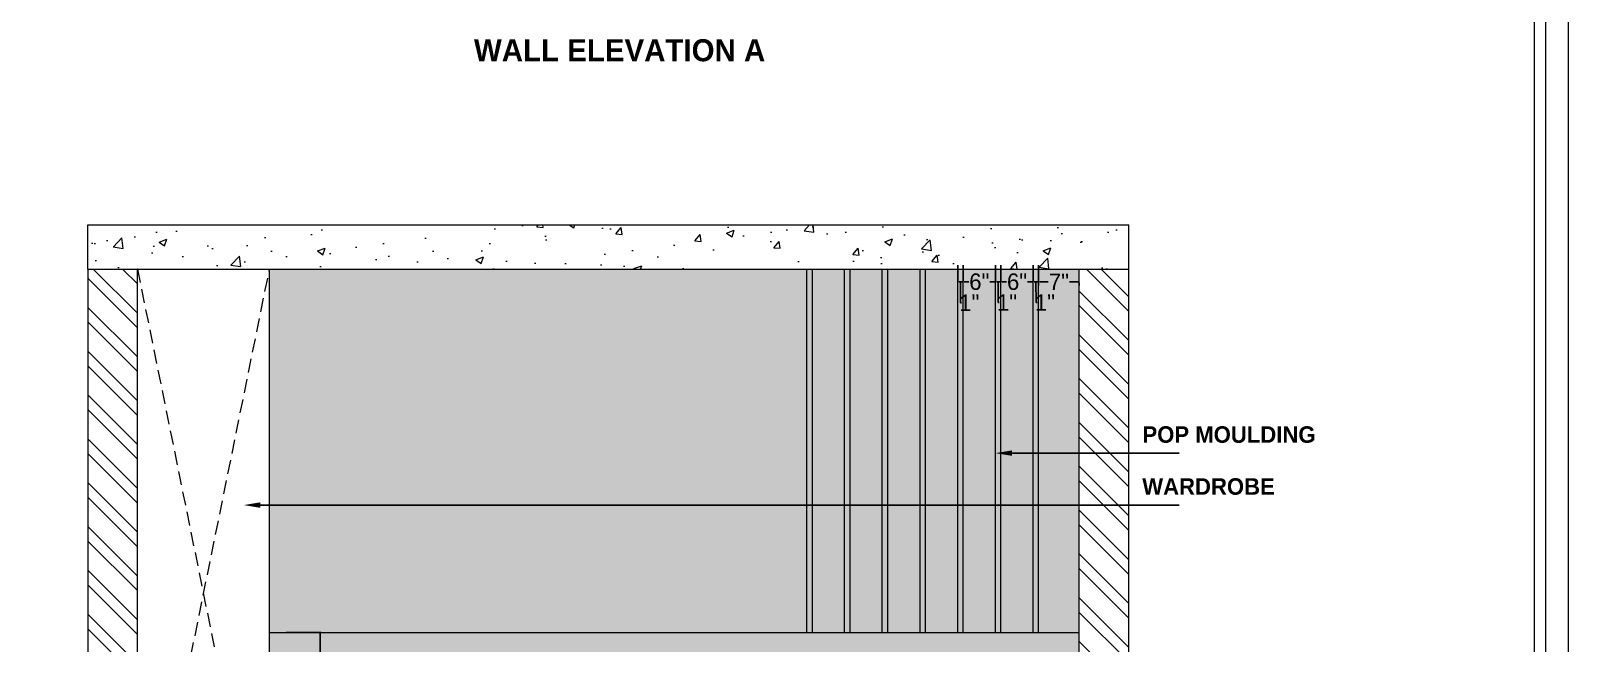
# Model space of a CAD drawing. Header units: inches. Extents: x 15448 to 46480, y -8154 to 0.
# Drawn here: x 22349.4 to 22628.6, y -5868.9 to -5757.8 of the extents above; entities that cross this region are included whole.
import ezdxf
from ezdxf import colors
from ezdxf.entities.mleader import LeaderData, LeaderLine
from ezdxf.math import Vec2, Vec3

# ---------------------------------------------------------------- set-up
doc = ezdxf.new("R2010")
doc.units = ezdxf.units.IN
doc.header["$MEASUREMENT"] = 0
doc.linetypes.add('DASHED2', pattern=[0.375, 0.25, -0.125])
doc.layers.add('furni', color=253, linetype='Continuous')
doc.layers.add('IEL-HATCH-002', color=7, linetype='Continuous')
doc.styles.add('b.k', font='verdana.ttf')
doc.styles.add('HEMI', font='stylu.ttf')
doc.styles.get("Standard").update_dxf_attribs({"font": 'arial.ttf'})
doc.dimstyles.new('STANDARD$0', dxfattribs={"dimscale": 0, "dimtxt": 6, "dimasz": 3, "dimexe": 2, "dimexo": 2, "dimgap": 0, "dimtad": 0, "dimtih": 1, "dimtoh": 1, "dimdec": 1, "dimzin": 0, "dimdsep": 46, "dimlunit": 4, "dimtxsty": 'b.k', "dimcen": 2.5, "dimclrd": 256, "dimclre": 256, "dimclrt": 256, "dimadec": 0, "dimazin": 0, "dimtfac": 1, "dimtdec": 1, "dimtofl": 0, "dimtmove": 2, "dimatfit": 2, "dimfxl": 1, "dimfrac": 2, "dimtolj": 1, "dimtzin": 0, "dimlwd": 9, "dimlwe": 9, "dimarcsym": 0})

# ---------------------------------------------------------------- blocks, each defined once
blk = doc.blocks.new('*D721')
at = {"color": 254, "lineweight": -2, "transparency": 16777216}
for p, q in [((22532.44, -5804), (22532.44, -5803.5)), ((22539.8, -5804), (22539.8, -5803.5))]:
    blk.add_line(p, q, dxfattribs=at)
at = {"color": 1, "lineweight": -2, "transparency": 16777216}
for p, q in [((22532.62, -5803.32), (22534.19, -5803.32)), ((22539.62, -5803.32), (22538.05, -5803.32))]:
    blk.add_line(p, q, dxfattribs=at)
at = {"color": 1, "transparency": 16777216}
for points in [[(22532.62, -5803.29), (22532.62, -5803.35), (22532.44, -5803.32)], [(22539.62, -5803.29), (22539.62, -5803.35), (22539.8, -5803.32)]]:
    blk.add_solid(points, dxfattribs=at)
at = {"layer": 'Defpoints', "color": 0, "transparency": 16777216}
for p in [(22532.44, -5801), (22532.44, -5803.32), (22539.8, -5801)]:
    blk.add_point(p, dxfattribs=at)
at = {"color": 1, "lineweight": 5, "transparency": 16777216, "insert": (22536.12, -5803.32), "char_height": 3, "attachment_point": 5, "style": 'HEMI'}
blk.add_mtext('\\A1;7"', dxfattribs=at)
blk = doc.blocks.new('*D722')
at = {"color": 254, "lineweight": -2, "transparency": 16777216}
for p, q in [((22525.59, -5800.32), (22525.59, -5803.14)), ((22531.44, -5800.32), (22531.44, -5803.14))]:
    blk.add_line(p, q, dxfattribs=at)
at = {"color": 1, "lineweight": -2, "transparency": 16777216}
for p, q in [((22525.77, -5803.32), (22526.6, -5803.32)), ((22531.26, -5803.32), (22530.44, -5803.32))]:
    blk.add_line(p, q, dxfattribs=at)
at = {"color": 1, "transparency": 16777216}
for points in [[(22525.77, -5803.29), (22525.77, -5803.35), (22525.59, -5803.32)], [(22531.26, -5803.29), (22531.26, -5803.35), (22531.44, -5803.32)]]:
    blk.add_solid(points, dxfattribs=at)
at = {"layer": 'Defpoints', "color": 0, "transparency": 16777216}
for p in [(22525.59, -5803.32), (22525.59, -5803.32), (22531.44, -5803.32)]:
    blk.add_point(p, dxfattribs=at)
at = {"color": 1, "lineweight": 5, "transparency": 16777216, "insert": (22528.52, -5803.32), "char_height": 3, "attachment_point": 5, "style": 'HEMI'}
blk.add_mtext('\\A1;6"', dxfattribs=at)
blk = doc.blocks.new('*D723')
at = {"color": 254, "lineweight": -2, "transparency": 16777216}
for p, q in [((22524.59, -5800.32), (22524.59, -5803.14)), ((22525.59, -5800.32), (22525.59, -5803.14))]:
    blk.add_line(p, q, dxfattribs=at)
at = {"color": 1, "lineweight": -2, "transparency": 16777216}
for p, q in [((22525.41, -5803.32), (22524.77, -5803.32)), ((22525.09, -5803.32), (22525.09, -5807.09)), ((22525.09, -5807.09), (22525.27, -5807.09))]:
    blk.add_line(p, q, dxfattribs=at)
at = {"color": 1, "transparency": 16777216}
for points in [[(22524.77, -5803.29), (22524.77, -5803.35), (22524.59, -5803.32)], [(22525.41, -5803.29), (22525.41, -5803.35), (22525.59, -5803.32)]]:
    blk.add_solid(points, dxfattribs=at)
at = {"layer": 'Defpoints', "color": 0, "transparency": 16777216}
for p in [(22524.59, -5803.32), (22524.59, -5803.32), (22525.59, -5803.32)]:
    blk.add_point(p, dxfattribs=at)
at = {"color": 1, "lineweight": 5, "transparency": 16777216, "insert": (22526.7, -5807.09), "char_height": 3, "attachment_point": 5, "style": 'HEMI'}
blk.add_mtext('\\A1;1"', dxfattribs=at)
blk = doc.blocks.new('*D724')
at = {"color": 254, "lineweight": -2, "transparency": 16777216}
for p, q in [((22518.75, -5800.32), (22518.75, -5803.14)), ((22524.59, -5800.32), (22524.59, -5803.14))]:
    blk.add_line(p, q, dxfattribs=at)
at = {"color": 1, "lineweight": -2, "transparency": 16777216}
for p, q in [((22518.93, -5803.32), (22519.75, -5803.32)), ((22524.41, -5803.32), (22523.59, -5803.32))]:
    blk.add_line(p, q, dxfattribs=at)
at = {"color": 1, "transparency": 16777216}
for points in [[(22518.93, -5803.29), (22518.93, -5803.35), (22518.75, -5803.32)], [(22524.41, -5803.29), (22524.41, -5803.35), (22524.59, -5803.32)]]:
    blk.add_solid(points, dxfattribs=at)
at = {"layer": 'Defpoints', "color": 0, "transparency": 16777216}
for p in [(22518.75, -5803.32), (22518.75, -5803.32), (22524.59, -5803.32)]:
    blk.add_point(p, dxfattribs=at)
at = {"color": 1, "lineweight": 5, "transparency": 16777216, "insert": (22521.67, -5803.32), "char_height": 3, "attachment_point": 5, "style": 'HEMI'}
blk.add_mtext('\\A1;6"', dxfattribs=at)
blk = doc.blocks.new('*D725')
at = {"color": 254, "lineweight": -2, "transparency": 16777216}
for p, q in [((22517.75, -5800.32), (22517.75, -5803.14)), ((22518.75, -5800.32), (22518.75, -5803.14))]:
    blk.add_line(p, q, dxfattribs=at)
at = {"color": 1, "lineweight": -2, "transparency": 16777216}
for p, q in [((22518.57, -5803.32), (22517.93, -5803.32)), ((22518.25, -5803.32), (22518.25, -5807.12)), ((22518.25, -5807.12), (22518.43, -5807.12))]:
    blk.add_line(p, q, dxfattribs=at)
at = {"color": 1, "transparency": 16777216}
for points in [[(22517.93, -5803.29), (22517.93, -5803.35), (22517.75, -5803.32)], [(22518.57, -5803.29), (22518.57, -5803.35), (22518.75, -5803.32)]]:
    blk.add_solid(points, dxfattribs=at)
at = {"layer": 'Defpoints', "color": 0, "transparency": 16777216}
for p in [(22517.75, -5803.32), (22517.75, -5803.32), (22518.75, -5803.32)]:
    blk.add_point(p, dxfattribs=at)
at = {"color": 1, "lineweight": 5, "transparency": 16777216, "insert": (22519.85, -5807.12), "char_height": 3, "attachment_point": 5, "style": 'HEMI'}
blk.add_mtext('\\A1;1"', dxfattribs=at)
blk = doc.blocks.new('*D713')
at = {"color": 254, "lineweight": -2, "transparency": 16777216}
for p, q in [((22531.44, -5800.32), (22531.44, -5803.14)), ((22532.44, -5800.32), (22532.44, -5803.14))]:
    blk.add_line(p, q, dxfattribs=at)
at = {"color": 1, "lineweight": -2, "transparency": 16777216}
for p, q in [((22532.26, -5803.32), (22531.62, -5803.32)), ((22531.94, -5803.32), (22531.98, -5807.09)), ((22531.98, -5807.09), (22532.16, -5807.09))]:
    blk.add_line(p, q, dxfattribs=at)
at = {"color": 1, "transparency": 16777216}
for points in [[(22531.62, -5803.29), (22531.62, -5803.35), (22531.44, -5803.32)], [(22532.26, -5803.29), (22532.26, -5803.35), (22532.44, -5803.32)]]:
    blk.add_solid(points, dxfattribs=at)
at = {"layer": 'Defpoints', "color": 0, "transparency": 16777216}
for p in [(22531.44, -5803.32), (22531.44, -5803.32), (22532.44, -5803.32)]:
    blk.add_point(p, dxfattribs=at)
at = {"color": 1, "lineweight": 5, "transparency": 16777216, "insert": (22533.58, -5807.09), "char_height": 3, "attachment_point": 5, "style": 'HEMI'}
blk.add_mtext('\\A1;1"', dxfattribs=at)
blk = doc.blocks.new('*D730')
at = {"color": 254, "lineweight": -2, "transparency": 16777216}
for p, q in [((22395.8, -5867), (22402.17, -5867)), ((22395.8, -5921), (22402.17, -5921))]:
    blk.add_line(p, q, dxfattribs=at)
at = {"color": 1, "lineweight": -2, "transparency": 16777216}
for p, q in [((22401.99, -5867.18), (22401.99, -5892.34)), ((22401.99, -5920.82), (22401.99, -5895.66))]:
    blk.add_line(p, q, dxfattribs=at)
at = {"color": 1, "transparency": 16777216}
for points in [[(22401.96, -5867.18), (22402.02, -5867.18), (22401.99, -5867)], [(22401.96, -5920.82), (22402.02, -5920.82), (22401.99, -5921)]]:
    blk.add_solid(points, dxfattribs=at)
at = {"layer": 'Defpoints', "color": 0, "transparency": 16777216}
for p in [(22392.8, -5867), (22401.99, -5867), (22392.8, -5921)]:
    blk.add_point(p, dxfattribs=at)
at = {"color": 1, "lineweight": 5, "transparency": 16777216, "insert": (22401.99, -5894), "char_height": 3, "attachment_point": 5, "style": 'HEMI'}
blk.add_mtext('\\A1;4\'-6"', dxfattribs=at)

msp = doc.modelspace()

# ---------------------------------------------------------------- hatches: boundary and pattern name
at = {"layer": 'IEL-HATCH-002', "lineweight": 5, "true_color": 0x636466, "transparency": 33554687}
h = msp.add_hatch(dxfattribs=at)
h.set_pattern_fill('AR-CONC', color=251, scale=2)
h.set_pattern_definition([(50, (2858.434, -2081.959), (14.3452037, -1.255043), [1.5, -16.5]), (355, (2858.434, -2081.96), (-2.775027, 15.043843), [1.2, -13.2]), (100.451444, (2859.629, -2082.064), (11.570177, 13.7888), [1.274804, -14.022842]), (46.1842, (2858.434, -2077.96), (21.344827, -3.310386), [2.25, -24.75]), (96.63564, (2860.212, -2078.235), (18.693239, 19.482372), [1.912207, -21.034275]), (351.18416, (2858.434, -2077.96), (18.69324, 19.482372), [1.8, -19.8]), (21, (2860.434, -2078.959), (11.938141, -8.052378), [1.5, -16.5]), (326, (2860.434, -2078.96), (4.866307, 14.503001), [1.2, -13.2]), (71.451445, (2861.428, -2079.63), (16.804448, 6.450623), [1.274804, -14.022842]), (37.5, (2858.4335, -2081.9593), (0.2431971, 6.6578771), [0, -13.04, 0, -13.4, 0, -13.25]), (7.5, (2858.4335, -2081.959), (5.2613907, 7.8882342), [0, -7.64, 0, -12.74, 0, -5.05]), (327.5, (2853.9735, -2081.9593), (10.6764487, -0.4510974), [0, -5, 0, -15.6, 0, -20.7]), (317.5, (2851.9735, -2081.959), (11.6637234, 2.0020996), [0, -6.5, 0, -10.36, 0, -14.7])])
h.paths.add_polyline_path([(22548.8, -5801), (22548.8, -5793), (22359.8, -5793), (22359.8, -5801)])
at = {"layer": 'IEL-HATCH-002', "lineweight": 5, "transparency": 33554687}
h = msp.add_hatch(dxfattribs=at)
h.set_pattern_fill('ANSI32', color=1, scale=15, angle=90)
h.set_pattern_definition([(135, (5689.7375, -2918.528), (-3.9774756, -3.9774756), []), (135, (5689.7375, -2915.8766), (-3.9774756, -3.9774756), [])])
h.paths.add_polyline_path([(22368.8, -5801), (22359.8, -5801), (22359.8, -5921), (22368.8, -5921)])
h.paths.add_polyline_path([(22548.8, -5801), (22539.8, -5801), (22539.8, -5921), (22548.8, -5921)])
at = {"layer": 'IEL-HATCH-002', "lineweight": 5, "true_color": 0xf2ebe4, "transparency": 33554687}
h = msp.add_hatch(color=7, dxfattribs=at)
h.dxf.hatch_style = 1
h.paths.add_polyline_path([(22490.36, -5801), (22392.8, -5801), (22392.8, -5867), (22490.36, -5867)])
h.paths.add_polyline_path([(22497.21, -5801), (22491.36, -5801), (22491.36, -5867), (22497.21, -5867)])
h.paths.add_polyline_path([(22504.05, -5801), (22498.21, -5801), (22498.21, -5867), (22504.05, -5867)])
h.paths.add_polyline_path([(22510.9, -5801), (22505.05, -5801), (22505.05, -5867), (22510.9, -5867)])
h.paths.add_polyline_path([(22517.75, -5801), (22511.9, -5801), (22511.9, -5867), (22517.75, -5867)])
h.paths.add_polyline_path([(22524.59, -5801), (22518.75, -5801), (22518.75, -5867), (22524.59, -5867)])
h.paths.add_polyline_path([(22531.44, -5801), (22525.59, -5801), (22525.59, -5867), (22531.44, -5867)])
h.paths.add_polyline_path([(22539.8, -5801), (22532.44, -5801), (22532.44, -5867), (22539.8, -5867)])
h = msp.add_hatch(color=7, dxfattribs=at)
h.dxf.hatch_style = 1
h.paths.add_polyline_path([(22491.36, -5801), (22490.36, -5801), (22490.36, -5867), (22491.36, -5867)])
h.paths.add_polyline_path([(22498.21, -5801), (22497.21, -5801), (22497.21, -5867), (22498.21, -5867)])
h.paths.add_polyline_path([(22505.05, -5801), (22504.05, -5801), (22504.05, -5867), (22505.05, -5867)])
h.paths.add_polyline_path([(22511.9, -5801), (22510.9, -5801), (22510.9, -5867), (22511.9, -5867)])
h.paths.add_polyline_path([(22518.75, -5801), (22517.75, -5801), (22517.75, -5867), (22518.75, -5867)])
h.paths.add_polyline_path([(22525.59, -5801), (22524.59, -5801), (22524.59, -5867), (22525.59, -5867)])
h.paths.add_polyline_path([(22532.44, -5801), (22531.44, -5801), (22531.44, -5867), (22532.44, -5867)])
at = {"layer": 'IEL-HATCH-002', "lineweight": 5, "transparency": 33554687}
h = msp.add_hatch(color=256, dxfattribs=at)
h.dxf.hatch_style = 1
h.set_gradient(color1=(242, 235, 228), color2=(248, 246, 176), name='CURVED')
h.paths.add_polyline_path([(22539.8, -5851.17), (22392.8, -5851.17), (22392.8, -5867), (22539.8, -5867)])
at = {"layer": 'IEL-HATCH-002', "lineweight": 5, "true_color": 0xeedbce, "transparency": 33554687}
h = msp.add_hatch(color=254, dxfattribs=at)
h.dxf.hatch_style = 1
h.paths.add_polyline_path([(22428.8, -5883, -0.414214), (22434.8, -5877), (22521.8, -5877, -0.414214), (22527.8, -5883), (22527.8, -5893.57), (22539.8, -5893.57), (22539.8, -5867), (22392.8, -5867), (22392.8, -5921), (22419.8, -5921), (22419.8, -5905), (22428.8, -5905)])
h.paths.add_polyline_path([(22539.8, -5893.57), (22527.8, -5893.57), (22527.8, -5905), (22539.8, -5905)], flags=17)
h.paths.add_polyline_path([(22538.8, -5906), (22516.8, -5906), (22516.8, -5911.77), (22538.8, -5911.77)], flags=17)
h.paths.add_polyline_path([(22538.8, -5918.77), (22516.8, -5918.77), (22516.8, -5921), (22538.8, -5921)], flags=17)
h.paths.add_polyline_path([(22439.8, -5906), (22420.8, -5906), (22420.8, -5911.77), (22439.8, -5911.77)], flags=17)
h.paths.add_polyline_path([(22439.8, -5918.77), (22420.8, -5918.77), (22420.8, -5921), (22439.8, -5921)], flags=17)

# ---------------------------------------------------------------- linework, layer by layer
at = {"lineweight": 5}
for p, q in [((22359.8, -5793), (22548.8, -5793)), ((22359.8, -5801), (22359.8, -5793)), ((22548.8, -5921), (22548.8, -5793)), ((22359.8, -5801), (22548.8, -5801)), ((22359.8, -5801), (22359.8, -5921)), ((22368.8, -5921), (22368.8, -5801)), ((22392.8, -5921), (22392.8, -5801)), ((22490.36, -5867), (22490.36, -5801)), ((22491.36, -5867), (22491.36, -5801)), ((22497.21, -5867), (22497.21, -5801)), ((22498.21, -5867), (22498.21, -5801)), ((22504.05, -5867), (22504.05, -5801)), ((22505.05, -5867), (22505.05, -5801)), ((22510.9, -5867), (22510.9, -5801)), ((22511.9, -5867), (22511.9, -5801)), ((22517.75, -5867), (22517.75, -5801)), ((22518.75, -5867), (22518.75, -5801)), ((22524.59, -5867), (22524.59, -5801)), ((22525.59, -5867), (22525.59, -5801)), ((22531.44, -5867), (22531.44, -5801)), ((22532.44, -5867), (22532.44, -5801)), ((22539.8, -5921), (22539.8, -5801)), ((22392.8, -5867), (22539.8, -5867))]:
    msp.add_line(p, q, dxfattribs=at)
at = {"linetype": 'DASHED2', "lineweight": 5, "ltscale": 10}
for p, q in [((22368.8, -5919), (22392.8, -5801)), ((22368.8, -5801), (22392.8, -5919))]:
    msp.add_line(p, q, dxfattribs=at)
at = {"layer": 'furni', "color": 18, "lineweight": 5, "true_color": 0x000000}
for points in [[(22134.81, -6235.42), (22134.81, -5544.42), (22628.6, -5544.42), (22628.6, -6235.42)], [(22138.93, -6231.31), (22138.93, -5548.53), (22624.49, -5548.53), (22624.49, -6231.31)], [(22140.98, -6229.25), (22140.98, -5550.58), (22622.43, -5550.58), (22622.43, -6229.25)]]:
    msp.add_lwpolyline(points, close=True, dxfattribs=at)

# ---------------------------------------------------------------- texts
at = {"color": 0, "lineweight": 5, "insert": (22487.5, -5759.29), "char_height": 4, "width": 62.2823, "attachment_point": 3, "rotation": 0.0094, "style": 'HEMI'}
msp.add_mtext('\\pxqc;{\\fStylus BT|b1|i0|c0|p34;WALL ELEVATION A}', dxfattribs=at)
at = {"color": 5, "lineweight": 5, "char_height": 3, "width": 65.8941, "attachment_point": 1, "rotation": 359.9906, "style": 'HEMI'}
for s, insert in [('{\\fStylus BT|b1|i0|c0|p34;POP MOULDING}', (22551.29, -5829.54)), ('{\\fStylus BT|b1|i0|c0|p34;WARDROBE}', (22551.25, -5838.97))]:
    msp.add_mtext(s, dxfattribs=dict(at, insert=insert))

# ---------------------------------------------------------------- dimensions: what is measured, and where the dimension line sits
at = {"color": 1, "lineweight": 5}
for base, p1, p2, picture, middle in [((22517.75, -5803.32), (22518.75, -5803.32), (22517.75, -5803.32), '*D725', (22518.52, -5807.12)), ((22524.59, -5803.32), (22525.59, -5803.32), (22524.59, -5803.32), '*D723', (22525.36, -5807.09)), ((22531.44, -5803.32), (22532.44, -5803.32), (22531.44, -5803.32), '*D713', (22532.25, -5807.09))]:
    dim = msp.add_linear_dim(base=base, p1=p1, p2=p2, dimstyle='STANDARD$0', override={"dimscale": 1, "dimtxt": 3, "dimasz": 0.18, "dimexe": 0.18, "dimexo": 3, "dimgap": 0.09, "dimdec": 0, "dimtxsty": 'HEMI', "dimcen": 0.09, "dimclrd": 1, "dimclre": 254, "dimclrt": 1, "dimtdec": 0, "dimtmove": 1, "dimatfit": 3, "dimfxl": 0.03937, "dimfrac": 0, "dimlwd": 65534, "dimlwe": 65534, "dimarcsym": 1}, dxfattribs=at)
    dim.commit()
    dim.dimension.update_dxf_attribs({"geometry": picture, "text_midpoint": middle, "dimtype": 160})
for base, p1, p2, picture, middle in [((22518.75, -5803.32), (22524.59, -5803.32), (22518.75, -5803.32), '*D724', (22521.67, -5803.32)), ((22525.59, -5803.32), (22531.44, -5803.32), (22525.59, -5803.32), '*D722', (22528.52, -5803.32)), ((22532.44, -5803.32), (22539.8, -5801), (22532.44, -5801), '*D721', (22536.12, -5803.32))]:
    dim = msp.add_linear_dim(base=base, p1=p1, p2=p2, dimstyle='STANDARD$0', override={"dimscale": 1, "dimtxt": 3, "dimasz": 0.18, "dimexe": 0.18, "dimexo": 3, "dimgap": 0.09, "dimdec": 0, "dimtxsty": 'HEMI', "dimcen": 0.09, "dimclrd": 1, "dimclre": 254, "dimclrt": 1, "dimtdec": 0, "dimtmove": 1, "dimatfit": 3, "dimfxl": 0.03937, "dimfrac": 0, "dimlwd": 65534, "dimlwe": 65534, "dimarcsym": 1}, dxfattribs=at)
    dim.commit()
    dim.dimension.update_dxf_attribs({"geometry": picture, "text_midpoint": middle})
dim = msp.add_linear_dim(base=(22401.99, -5867), p1=(22392.8, -5921), p2=(22392.8, -5867), angle=90, dimstyle='STANDARD$0', override={"dimscale": 1, "dimtxt": 3, "dimasz": 0.18, "dimexe": 0.18, "dimexo": 3, "dimgap": 0.09, "dimdec": 0, "dimtxsty": 'HEMI', "dimcen": 0.09, "dimclrd": 1, "dimclre": 254, "dimclrt": 1, "dimtdec": 0, "dimtmove": 1, "dimatfit": 3, "dimfxl": 0.03937, "dimfrac": 0, "dimlwd": 65534, "dimlwe": 65534, "dimarcsym": 1}, dxfattribs=at)
dim.commit()
dim.dimension.update_dxf_attribs({"geometry": '*D730', "text_midpoint": (22401.99, -5894)})

# ---------------------------------------------------------------- leaders
at = {"color": 5, "lineweight": 5}
ml = msp.add_multileader_mtext('Standard', dxfattribs=at)
ml.set_content('', color=5)
ml.set_leader_properties()
ml.build(insert=Vec2(0, 0))
ml.multileader.update_dxf_attribs({"text_right_attachment_type": 6, "dogleg_length": 0.36, "arrow_head_size": 3})
ctx = ml.context
ctx.base_point, ctx.char_height, ctx.arrow_head_size, ctx.landing_gap_size, ctx.plane_origin = Vec3(22557.94, -5834.42), 0.18, 3, 0.09, Vec3(22508.57, -5834.42)
ctx.right_attachment = 6
notes = []
notes.append((ctx, [(0, (1, 1, 0), (22557.58, -5834.42), (1, 0), 0.36, [(0, [(22524.6, -5834.42)], 0, [])])]))
ctx.mtext.insert, ctx.mtext.flow_direction = Vec3(22558.03, -5834.33), 5
ml = msp.add_multileader_mtext('Standard', dxfattribs=at)
ml.set_content('', color=5)
ml.set_leader_properties()
ml.build(insert=Vec2(0, 0))
ml.multileader.update_dxf_attribs({"text_right_attachment_type": 6, "dogleg_length": 0.36, "arrow_head_size": 3})
ctx = ml.context
ctx.base_point, ctx.char_height, ctx.arrow_head_size, ctx.landing_gap_size, ctx.plane_origin = Vec3(22557.94, -5843.85), 0.18, 3, 0.09, Vec3(22508.57, -5843.85)
ctx.right_attachment = 6
notes.append((ctx, [(0, (1, 1, 0), (22557.58, -5843.85), (1, 0), 0.36, [(0, [(22388.12, -5843.85)], 0, [])])]))
ctx.mtext.insert, ctx.mtext.flow_direction = Vec3(22558.03, -5843.76), 5
for ctx, leaders in notes:
    for number, flags, end, landing, length, lines in leaders:
        leader = LeaderData()
        leader.index, (leader.has_last_leader_line, leader.has_dogleg_vector, leader.attachment_direction) = number, flags
        leader.last_leader_point, leader.dogleg_vector, leader.dogleg_length = Vec3(end), Vec3(landing), length
        for number, points, colour, breaks in lines:
            line = LeaderLine()
            line.index, line.vertices, line.color, line.breaks = number, Vec3.list(points), colors.encode_raw_color(colour), breaks
            leader.lines.append(line)
        ctx.leaders.append(leader)

doc.saveas('drawing.dxf')
